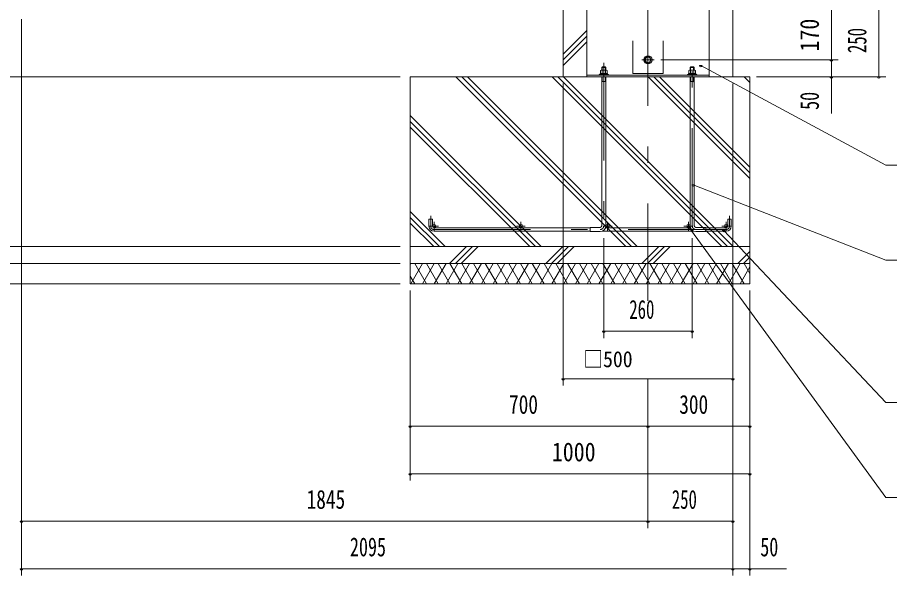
# Model space of a CAD drawing. Units: millimetres, scale not verified, with parts at other scales. Extents: x -25340 to 25344, y -10500 to 10500.
# Drawn here: x 15490 to 21911, y -3330 to 783 of the extents above; entities that cross this region are included whole.
import ezdxf
from ezdxf.enums import TextEntityAlignment as Align

# ---------------------------------------------------------------- set-up
doc = ezdxf.new("R2010")
doc.units = ezdxf.units.MM
doc.header["$LTSCALE"] = 60
doc.linetypes.add('USER2', pattern=[10, 4, -6])
doc.linetypes.add('USER3', pattern=[24, 12, -5, 2, -5])
for name, color, linetype, lineweight in [('0-6_2-02BOLD', 7, 'Continuous', 18), ('0-7_2-12HIDDEN', 3, 'USER2', 18), ('0-8_2-22CENTER', 3, 'USER3', 18), ('0-9_2-42THIN', 4, 'Continuous', 18), ('0-A_2-52DIM', 3, 'Continuous', 18), ('0-B_2-62HATCH', 2, 'Continuous', 18)]:
    doc.layers.add(name, color=color, linetype=linetype, lineweight=lineweight)
doc.styles.add('ＭＳ ゴシック', font='')
doc.styles.get('ＭＳ ゴシック').set_extended_font_data('MS Gothic')

msp = doc.modelspace()

# ---------------------------------------------------------------- linework, layer by layer
at = {"layer": '0-6_2-02BOLD'}
for p, q in [((19792.55, 394.43), (19792.55, 412.67)), ((19795.28, 369.43), (19795.28, 392.17)), ((19819.82, 369.43), (19819.82, 392.17)), ((20442.54, 412.67), (20472.55, 412.67)), ((20445.28, 392.17), (20445.28, 369.43)), ((20469.82, 369.43), (20469.82, 392.17)), ((20582.55, 356.18), (19682.55, 356.18)), ((19780.68, 361.93), (19780.68, 369.43)), ((19792.55, 344.93), (19792.55, -752.57)), ((19800.05, 361.93), (19807.55, 369.43)), ((19815.05, 369.43), (19807.55, 361.93)), ((19822.55, -752.57), (19822.55, 344.93)), ((19842.55, 356.18), (19842.55, 361.93)), ((20422.55, 356.18), (20422.55, 361.93)), ((20442.54, 344.93), (20442.54, -752.57)), ((20450.05, 369.43), (20457.55, 361.93)), ((20465.05, 361.93), (20457.55, 369.43)), ((20472.55, -752.57), (20472.55, 344.93)), ((20484.42, 369.43), (20484.42, 361.93)), ((19792.55, 311.18), (19822.55, 311.18)), ((20472.55, 311.18), (20442.54, 311.18)), ((19707.55, -767.57), (18557.55, -767.57)), ((20445.28, -767.57), (19819.81, -767.57)), ((20557.55, -767.57), (20707.55, -767.57)), ((18557.55, -792.57), (19707.55, -792.57)), ((19794.41, -792.57), (20470.69, -792.57)), ((20485.05, -795.07), (20557.55, -795.07)), ((20707.55, -792.57), (20557.55, -792.57)), ((18382.55, -905.07), (20882.55, -905.07)), ((20882.55, -1030.07), (18382.55, -1030.07))]:
    msp.add_line(p, q, dxfattribs=at)
for points in [[(20243.92, 1167.48), (20757.55, 1169.93), (20757.55, 344.93)], [(19507.55, 344.93), (19507.55, 969.93), (15520.05, 969.93)], [(19682.55, 344.93), (19682.55, 969.93), (20582.55, 969.93), (20582.55, 344.93)], [(19828.17, 394.43), (19786.93, 394.43), (19783.01, 392.17), (19783.01, 369.43)], [(19822.55, 394.43), (19822.55, 412.67), (19817.55, 417.67), (19797.55, 417.67), (19792.55, 412.67), (19822.55, 412.67)], [(19828.17, 394.43), (19832.08, 392.17), (19832.08, 369.43)], [(20433.01, 369.43), (20433.01, 392.17), (20436.92, 394.43), (20478.17, 394.43), (20482.08, 392.17), (20482.08, 369.43)], [(20472.55, 394.43), (20472.55, 412.67), (20467.55, 417.67), (20447.55, 417.67), (20442.54, 412.67), (20442.54, 394.43)], [(19842.55, 361.93), (19772.55, 361.93), (19772.55, 356.18)], [(19780.68, 369.43), (19834.42, 369.43), (19834.42, 361.93)], [(20422.55, 361.93), (20492.55, 361.93), (20492.55, 356.18)], [(20484.42, 369.43), (20430.67, 369.43), (20430.67, 361.93)], [(18545.05, -755.07), (18545.05, -705.07), (18520.05, -705.07), (18520.05, -755.07)], [(20720.05, -755.07), (20720.05, -705.07), (20745.05, -705.07), (20745.05, -755.07)], [(19780.05, -765.07), (19707.55, -765.07), (19707.55, -795.07), (19780.05, -795.07)], [(20557.55, -795.07), (20557.55, -765.07), (20485.05, -765.07)]]:
    msp.add_lwpolyline(points, dxfattribs=at)
for points in [[(20144.82, 448.68), (20157.08, 469.93), (20144.82, 491.18), (20120.28, 491.18), (20108.01, 469.93), (20120.28, 448.68)], [(20882.55, -1180.07), (20882.55, 344.93), (18382.55, 344.93), (18382.55, -1180.07)]]:
    msp.add_lwpolyline(points, close=True, dxfattribs=at)
for centre, radius in [((20132.55, 469.93), 30), ((20132.55, 469.93), 20.62), ((18557.55, -755.07), 12.5), ((19196.3, -755.07), 12.5), ((19835.05, -755.07), 12.5), ((20430.05, -755.07), 12.5), ((20707.55, -755.07), 12.5)]:
    msp.add_circle(centre, radius, dxfattribs=at)
for centre, radius, start, end in [((19789.14, 384.97), 9.46, 49.5701, 90), ((19807.55, 359.98), 34.45, 69.13593, 110.86406), ((19825.95, 384.97), 9.46, 90, 130.42989), ((20439.14, 384.97), 9.46, 49.57011, 90), ((20457.55, 359.98), 34.45, 69.13594, 110.86407), ((20475.95, 384.97), 9.46, 90, 130.4299), ((18557.55, -755.07), 37.5, 180, 270), ((19780.05, -752.57), 42.5, 270, 0), ((19780.05, -752.57), 12.5, 270, 0), ((20485.05, -752.57), 42.5, 180, 270), ((20485.05, -752.57), 12.5, 180, 270), ((20707.55, -755.07), 37.5, 270, 0)]:
    msp.add_arc(centre, radius, start, end, dxfattribs=at)
at = {"layer": '0-7_2-12HIDDEN'}
msp.add_line((20243.92, 369.93), (20243.92, 969.93), dxfattribs=at)
msp.add_lwpolyline([(20243.92, 369.93), (20021.17, 369.93), (20021.17, 969.93)], dxfattribs=at)
at = {"layer": '0-8_2-22CENTER'}
for p, q in [((20132.55, 5172.43), (20132.55, -1305.07)), ((20177.55, 469.93), (20087.55, 469.93)), ((19807.55, 447.67), (19807.55, -752.57)), ((20457.55, -752.57), (20457.55, 447.67)), ((18532.55, -755.07), (18532.55, -680.07)), ((20732.55, -755.07), (20732.55, -680.07)), ((18525.05, -755.07), (18590.05, -755.07)), ((18557.55, -787.57), (18557.55, -722.57)), ((19163.8, -755.07), (19228.8, -755.07)), ((19196.3, -787.57), (19196.3, -722.57)), ((19802.55, -755.07), (19867.55, -755.07)), ((19835.05, -787.57), (19835.05, -722.57)), ((20397.55, -755.07), (20462.55, -755.07)), ((20430.05, -787.57), (20430.05, -722.57)), ((20740.05, -755.07), (20675.05, -755.07)), ((20707.55, -787.57), (20707.55, -722.57)), ((20707.55, -780.07), (18557.55, -780.07))]:
    msp.add_line(p, q, dxfattribs=at)
for centre, radius, start, end in [((18557.55, -755.07), 25, 180, 270), ((19780.05, -752.57), 27.5, 270, 0), ((20485.05, -752.57), 27.5, 180, 270), ((20707.55, -755.07), 25, 270, 0)]:
    msp.add_arc(centre, radius, start, end, dxfattribs=at)
at = {"layer": '0-9_2-42THIN'}
for p, q in [((19796.3, 394.43), (19796.3, 416.41)), ((19818.8, 416.41), (19818.8, 394.43)), ((20446.3, 416.41), (20446.3, 394.43)), ((20468.79, 394.43), (20468.79, 416.41))]:
    msp.add_line(p, q, dxfattribs=at)
for points in [[(19796.3, 344.93), (19796.3, 311.18), (19792.55, 304.69)], [(19822.55, 304.69), (19818.8, 311.18), (19818.8, 344.93)], [(20446.3, 344.93), (20446.3, 311.18), (20442.54, 304.69)], [(20472.55, 304.69), (20468.79, 311.18), (20468.79, 344.93)]]:
    msp.add_lwpolyline(points, dxfattribs=at)
at = {"layer": '0-A_2-52DIM'}
for p, q in [((21832.55, 344.93), (21832.55, 5152.53)), ((21482.55, 894.93), (21482.55, 74.93)), ((15520.05, 769.93), (15520.05, -3330.07)), ((21532.55, 469.93), (20227.55, 469.93)), ((21492.55, 469.93), (21472.55, 469.93)), ((20530.59, 428.62), (20510.59, 428.62)), ((14045.05, 344.93), (18307.55, 344.93)), ((21882.55, 344.93), (20932.55, 344.93)), ((21492.55, 344.93), (21472.55, 344.93)), ((21842.55, 344.93), (21822.55, 344.93)), ((19507.55, -1930.07), (19507.55, 294.93)), ((20757.55, 294.93), (20757.55, -3330.07)), ((20475.24, -451.73), (20455.24, -451.73)), ((20443.68, -761.97), (20423.68, -761.97)), ((20699.82, -786.39), (20679.82, -786.39)), ((19807.55, -845.07), (19807.55, -1580.07)), ((20457.55, -1580.07), (20457.55, -845.07)), ((18307.55, -905.07), (14395.05, -905.07)), ((14395.05, -1030.07), (18307.55, -1030.07)), ((13695.05, -1180.07), (18307.55, -1180.07)), ((18382.55, -1230.07), (18382.55, -2630.07)), ((20882.55, -3330.07), (20882.55, -1230.07)), ((19817.55, -1530.07), (19797.55, -1530.07)), ((19807.55, -1530.07), (20457.55, -1530.07)), ((20467.55, -1530.07), (20447.55, -1530.07)), ((19517.55, -1880.07), (19497.55, -1880.07)), ((20757.55, -1880.07), (19507.55, -1880.07)), ((20132.55, -1880.07), (20132.55, -2980.07)), ((20767.55, -1880.07), (20747.55, -1880.07)), ((18392.55, -2230.07), (18372.55, -2230.07)), ((20882.55, -2230.07), (18382.55, -2230.07)), ((20142.55, -2230.07), (20122.55, -2230.07)), ((20892.55, -2230.07), (20872.55, -2230.07)), ((18392.55, -2580.07), (18372.55, -2580.07)), ((18382.55, -2580.07), (20882.55, -2580.07)), ((20892.55, -2580.07), (20872.55, -2580.07)), ((15530.05, -2930.07), (15510.05, -2930.07)), ((20757.55, -2930.07), (15520.05, -2930.07)), ((20142.55, -2930.07), (20122.55, -2930.07)), ((20767.55, -2930.07), (20747.55, -2930.07)), ((15530.05, -3280.07), (15510.05, -3280.07)), ((15520.05, -3280.07), (21152.55, -3280.07)), ((20767.55, -3280.07), (20747.55, -3280.07)), ((20892.55, -3280.07), (20872.55, -3280.07))]:
    msp.add_line(p, q, dxfattribs=at)
for points in [[(20520.59, 428.62), (21882.55, -305.07), (23882.55, -305.07)], [(23432.55, -1005.07), (21882.55, -1005.07), (20465.24, -451.73)], [(20433.68, -761.97), (21882.55, -2755.07), (23432.55, -2755.07)], [(23432.55, -2055.07), (21882.55, -2055.07), (20689.82, -786.39)]]:
    msp.add_lwpolyline(points, dxfattribs=at)
for centre in [(21482.55, 469.93), (20520.59, 428.62), (21482.55, 344.93), (21832.55, 344.93), (20465.24, -451.73), (20433.68, -761.97), (20689.82, -786.39), (19807.55, -1530.07), (20457.55, -1530.07), (19507.55, -1880.07), (20757.55, -1880.07), (18382.55, -2230.07), (20132.55, -2230.07), (20882.55, -2230.07), (18382.55, -2580.07), (20882.55, -2580.07), (15520.05, -2930.07), (20132.55, -2930.07), (20757.55, -2930.07), (15520.05, -3280.07), (20757.55, -3280.07), (20882.55, -3280.07)]:
    msp.add_arc(centre, 10, 180, 0, dxfattribs=at)
at = {"layer": '0-B_2-62HATCH'}
for p, q in [((19682.55, 687.36), (19507.55, 512.36)), ((19507.55, 469.93), (19682.55, 644.93)), ((19682.55, 602.5), (19507.55, 427.5)), ((19968.8, -905.07), (18718.8, 344.93)), ((18761.23, 344.93), (20011.23, -905.07)), ((20053.66, -905.07), (18803.66, 344.93)), ((19425.91, 344.93), (20675.91, -905.07)), ((20718.33, -905.07), (19468.33, 344.93)), ((19510.76, 344.93), (20760.76, -905.07)), ((20882.55, -404.6), (20133.01, 344.93)), ((20175.44, 344.93), (20882.55, -362.17)), ((20882.55, -319.75), (20217.87, 344.93)), ((20754.34, 344.93), (20757.55, 348.14)), ((20840.12, 344.93), (20882.55, 302.51)), ((18382.55, 58.93), (19346.55, -905.07)), ((19304.12, -905.07), (18382.55, 16.5)), ((18382.55, -25.92), (19261.7, -905.07)), ((18639.44, -905.07), (18382.55, -648.18)), ((18382.55, -690.6), (18597.02, -905.07)), ((18554.59, -905.07), (18382.55, -733.03)), ((18672.23, -1030.07), (18797.23, -905.07)), ((18839.65, -905.07), (18714.65, -1030.07)), ((18757.08, -1030.07), (18882.08, -905.07)), ((19379.34, -1030.07), (19504.33, -905.07)), ((19546.76, -905.07), (19421.76, -1030.07)), ((19464.19, -1030.07), (19589.19, -905.07)), ((20211.44, -905.07), (20086.44, -1030.07)), ((20128.87, -1030.07), (20253.87, -905.07)), ((20171.29, -1030.07), (20296.29, -905.07)), ((20793.55, -1030.07), (20882.55, -941.07)), ((20882.55, -983.5), (20835.97, -1030.07)), ((20882.55, -1025.92), (20878.4, -1030.07)), ((18386.06, -1030.07), (18382.55, -1036.15)), ((18386.06, -1180.07), (18472.67, -1030.07)), ((18501.53, -1180.07), (18414.93, -1030.07)), ((18559.27, -1030.07), (18472.67, -1180.07)), ((18501.53, -1030.07), (18588.14, -1180.07)), ((18559.27, -1180.07), (18645.87, -1030.07)), ((18674.74, -1180.07), (18588.14, -1030.07)), ((18732.47, -1030.07), (18645.87, -1180.07)), ((18761.34, -1180.07), (18674.74, -1030.07)), ((18819.07, -1030.07), (18732.47, -1180.07)), ((18847.94, -1180.07), (18761.34, -1030.07)), ((18905.68, -1030.07), (18819.07, -1180.07)), ((18847.94, -1030.07), (18934.54, -1180.07)), ((18905.68, -1180.07), (18992.28, -1030.07)), ((19021.15, -1180.07), (18934.54, -1030.07)), ((19078.88, -1030.07), (18992.28, -1180.07)), ((19021.15, -1030.07), (19107.75, -1180.07)), ((19078.88, -1180.07), (19165.48, -1030.07)), ((19194.35, -1180.07), (19107.75, -1030.07)), ((19252.09, -1030.07), (19165.48, -1180.07)), ((19194.35, -1030.07), (19280.96, -1180.07)), ((19252.09, -1180.07), (19338.69, -1030.07)), ((19367.56, -1180.07), (19280.96, -1030.07)), ((19425.29, -1030.07), (19338.69, -1180.07)), ((19367.56, -1030.07), (19454.16, -1180.07)), ((19425.29, -1180.07), (19511.9, -1030.07)), ((19540.76, -1180.07), (19454.16, -1030.07)), ((19598.5, -1030.07), (19511.9, -1180.07)), ((19540.76, -1030.07), (19627.37, -1180.07)), ((19598.5, -1180.07), (19685.1, -1030.07)), ((19713.97, -1180.07), (19627.37, -1030.07)), ((19771.7, -1030.07), (19685.1, -1180.07)), ((19713.97, -1030.07), (19800.57, -1180.07)), ((19771.7, -1180.07), (19858.31, -1030.07)), ((19887.17, -1180.07), (19800.57, -1030.07)), ((19944.91, -1030.07), (19858.31, -1180.07)), ((19887.17, -1030.07), (19973.78, -1180.07)), ((19944.91, -1180.07), (20031.51, -1030.07)), ((20060.38, -1180.07), (19973.78, -1030.07)), ((20118.11, -1030.07), (20031.51, -1180.07)), ((20060.38, -1030.07), (20146.98, -1180.07)), ((20118.11, -1180.07), (20204.71, -1030.07)), ((20233.58, -1180.07), (20146.98, -1030.07)), ((20291.32, -1030.07), (20204.71, -1180.07)), ((20233.58, -1030.07), (20320.19, -1180.07)), ((20291.32, -1180.07), (20377.92, -1030.07)), ((20406.79, -1180.07), (20320.19, -1030.07)), ((20464.52, -1030.07), (20377.92, -1180.07)), ((20406.79, -1030.07), (20493.39, -1180.07)), ((20464.52, -1180.07), (20551.13, -1030.07)), ((20579.99, -1180.07), (20493.39, -1030.07)), ((20637.73, -1030.07), (20551.13, -1180.07)), ((20579.99, -1030.07), (20666.6, -1180.07)), ((20637.73, -1180.07), (20724.33, -1030.07)), ((20753.2, -1180.07), (20666.6, -1030.07)), ((20810.93, -1030.07), (20724.33, -1180.07)), ((20753.2, -1030.07), (20839.8, -1180.07)), ((20810.93, -1180.07), (20882.55, -1056.03)), ((20839.8, -1030.07), (20882.55, -1104.11)), ((18382.55, -1123.99), (18414.93, -1180.07))]:
    msp.add_line(p, q, dxfattribs=at)

# ---------------------------------------------------------------- texts
at = {"layer": '0-A_2-52DIM', "color": 7, "style": 'ＭＳ ゴシック'}
for s, width, p in [('170', 0.85, (21432.55, 531.7)), ('250', 0.65, (21782.55, 520.24)), ('50', 0.7, (21432.55, 101.56))]:
    msp.add_text(s, height=139.3, rotation=90, dxfattribs=dict(at, width=width)).set_placement(p, align=Align.BOTTOM_LEFT)
for s, height, width, p in [('260', 139.3, 0.65, (19994.88, -1480.07)), ('□500', 118.4, 0.9, (19656.5, -1830.07)), ('700', 139.3, 0.75, (19109.48, -2180.07)), ('300', 139.3, 0.75, (20362.58, -2180.07)), ('1000', 139.3, 0.85, (19424.58, -2530.07)), ('1845', 139.3, 0.75, (17618.94, -2880.07)), ('250', 139.3, 0.65, (20307.86, -2880.07)), ('2095', 139.3, 0.7, (17938.09, -3230.07)), ('50', 139.3, 0.7, (20959.18, -3230.07))]:
    msp.add_text(s, height=height, dxfattribs=dict(at, width=width)).set_placement(p, align=Align.BOTTOM_LEFT)

doc.saveas('drawing.dxf')
